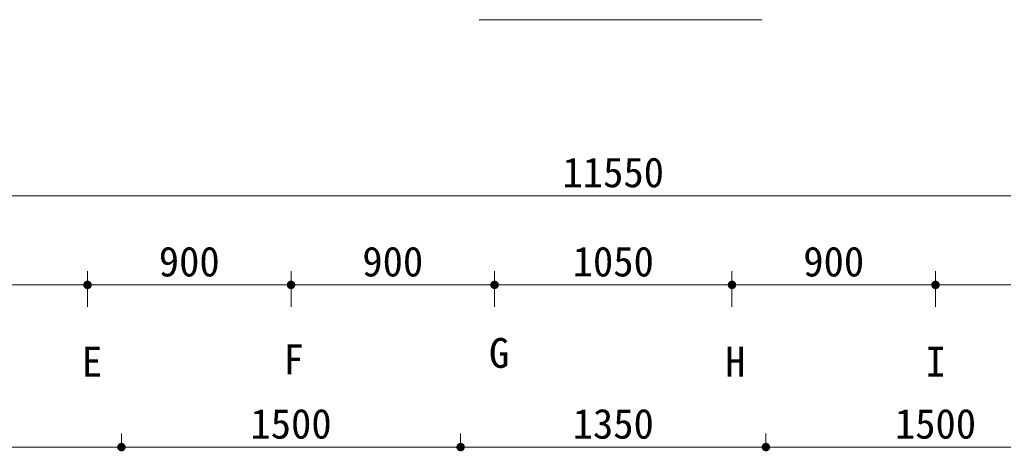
# Model space of a CAD drawing. Units: millimetres at full size. Extents: x 0 to 42000, y 0 to 29700.
# Drawn here: x 14562 to 18912, y 12975 to 14884 of the extents above; entities that cross this region are included whole.
import ezdxf
from ezdxf.enums import TextEntityAlignment as Align

# ---------------------------------------------------------------- set-up
doc = ezdxf.new("R2010")
doc.units = ezdxf.units.MM
doc.header["$LTSCALE"] = 100
for name, color, linetype, lineweight in [('D-STR-DIM', 7, 'Continuous', 13), ('D-STR-HTXT', 7, 'Continuous', 13), ('D-STR-TXT', 7, 'Continuous', 13)]:
    doc.layers.add(name, color=color, linetype=linetype, lineweight=lineweight)
doc.styles.add('ＭＳ ゴシック', font='')
doc.styles.get('ＭＳ ゴシック').set_extended_font_data('MS Gothic')

# ---------------------------------------------------------------- blocks, each defined once
blk = doc.blocks.new('filled_dot')
at = {"color": 0, "linetype": 'Continuous', "lineweight": -2, "const_width": 1.25}
blk.add_lwpolyline([(-0.625, 0, 1), (0.625, 0, 1)], format="xyb", close=True, dxfattribs=at)

msp = doc.modelspace()

# ---------------------------------------------------------------- linework, layer by layer
at = {"layer": 'D-STR-DIM'}
for p, q in [((11412.4, 14105.6), (22962.4, 14105.6)), ((14862.4, 13613.8), (14862.4, 13771.2)), ((14862.4, 13613.8), (14862.4, 13771.2)), ((15762.4, 13613.8), (15762.4, 13771.2)), ((15762.4, 13613.8), (15762.4, 13771.2)), ((16662.4, 13613.8), (16662.4, 13771.2)), ((16662.4, 13613.8), (16662.4, 13771.2)), ((17712.4, 13613.8), (17712.4, 13771.2)), ((17712.4, 13613.8), (17712.4, 13771.2)), ((18612.4, 13613.8), (18612.4, 13771.2)), ((18612.4, 13613.8), (18612.4, 13771.2)), ((13962.4, 13711.2), (14862.4, 13711.2)), ((14862.4, 13711.2), (15762.4, 13711.2)), ((15762.4, 13711.2), (16662.4, 13711.2)), ((16662.4, 13711.2), (17712.4, 13711.2)), ((17712.4, 13711.2), (18612.4, 13711.2)), ((18612.4, 13711.2), (19512.4, 13711.2)), ((15012.4, 12980.4), (15012.4, 13053.8)), ((15012.4, 12980.4), (15012.4, 13053.8)), ((16512.4, 12980.4), (16512.4, 13053.8)), ((16512.4, 12980.4), (16512.4, 13053.8)), ((17862.4, 12980.4), (17862.4, 13053.8)), ((17862.4, 12980.4), (17862.4, 13053.8)), ((13212.4, 12993.8), (15012.4, 12993.8)), ((15012.4, 12993.8), (16512.4, 12993.8)), ((16512.4, 12993.8), (17862.4, 12993.8)), ((17862.4, 12993.8), (19362.4, 12993.8))]:
    msp.add_line(p, q, dxfattribs=at)
at = {"layer": 'D-STR-HTXT'}
msp.add_line((16594.7, 14884.3), (17844.7, 14884.3), dxfattribs=at)

# ---------------------------------------------------------------- block references
at = {"layer": 'D-STR-DIM', "xscale": 15, "yscale": 15, "rotation": 180}
for p in [(14862.4, 13711.2), (15762.4, 13711.2), (16662.4, 13711.2), (17712.4, 13711.2), (18612.4, 13711.2), (15012.4, 12993.8), (16512.4, 12993.8), (17862.4, 12993.8)]:
    msp.add_blockref('filled_dot', p, dxfattribs=at)
at = {"layer": 'D-STR-DIM', "xscale": 15, "yscale": 15}
for p in [(14862.4, 13711.2), (15762.4, 13711.2), (16662.4, 13711.2), (17712.4, 13711.2), (18612.4, 13711.2), (15012.4, 12993.8), (16512.4, 12993.8), (17862.4, 12993.8)]:
    msp.add_blockref('filled_dot', p, dxfattribs=at)

# ---------------------------------------------------------------- texts
at = {"layer": 'D-STR-DIM', "style": 'ＭＳ ゴシック'}
for s, p in [('11550', (17187.4, 14275)), ('900', (15312.4, 13880.6)), ('900', (16212.4, 13880.6)), ('1050', (17187.4, 13880.6)), ('900', (18162.4, 13880.6)), ('1500', (15762.4, 13163.2)), ('1350', (17187.4, 13163.2)), ('1500', (18612.4, 13163.2))]:
    msp.add_text(s, height=132, dxfattribs=at).set_placement(p, align=Align.TOP_CENTER)
at = {"layer": 'D-STR-TXT', "style": 'ＭＳ ゴシック'}
for s, p in [('F', (15729, 13447.8)), ('G', (16637.7, 13476.3)), ('E', (14837.3, 13437.8)), ('H', (17682.1, 13437.8)), ('I', (18567.9, 13437.8))]:
    msp.add_text(s, height=132, dxfattribs=at).set_placement(p, align=Align.TOP_LEFT)

doc.saveas('drawing.dxf')
